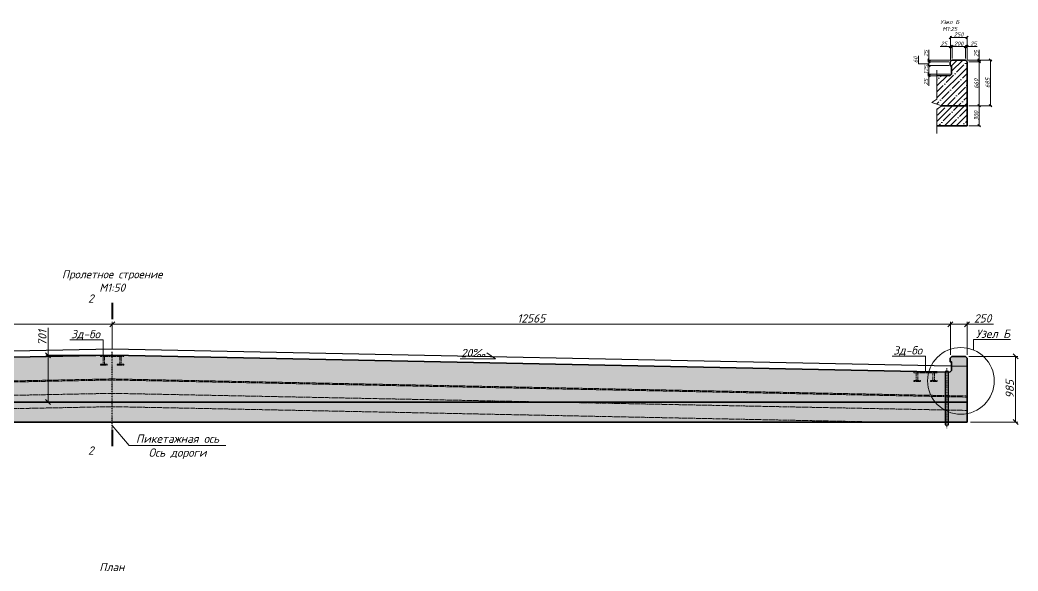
# Model space of a CAD drawing. Header units: millimetres. Extents: x 1000 to 42206, y 911 to 20189.
# Drawn here: x 27242 to 42206, y 11883 to 20148 of the extents above; entities that cross this region are included whole.
import ezdxf
from ezdxf import colors
from ezdxf.entities.mleader import LeaderData, LeaderLine
from ezdxf.math import Vec2, Vec3

# ---------------------------------------------------------------- set-up
doc = ezdxf.new("R2010")
doc.units = ezdxf.units.MM
doc.linetypes.add('DASHDOT', pattern=[25.4, 12.7, -6.35, 0, -6.35])
doc.linetypes.add('DASHED', pattern=[19.05, 12.7, -6.35])
doc.layers.add('$ Оси', color=20, linetype='DASHDOT')
for name, color, linetype, lineweight in [('$Выноски', 5, 'Continuous', 13), ('$Оси', 1, 'DASHDOT', 13), ('$Пунктир', 3, 'DASHED', 13), ('$Размеры', 5, 'Continuous', 13), ('$Слои конструкции', 7, 'Continuous', 35), ('$Тонкие', 8, 'Continuous', 13)]:
    doc.layers.add(name, color=color, linetype=linetype, lineweight=lineweight)
doc.styles.add('@ТРАНСПРОЕКТ', font='isocpeur.ttf', dxfattribs={"oblique": 15})
doc.dimstyles.new('@TN  1-25', dxfattribs={"dimscale": 25, "dimtxt": 2.5, "dimasz": 1.5, "dimexe": 0.7, "dimexo": 1, "dimgap": 0.5, "dimtad": 1, "dimdec": 0, "dimzin": 0, "dimdsep": 46, "dimtxsty": '@ТРАНСПРОЕКТ', "dimblk": 'OBLIQUE', "dimcen": 0, "dimclrd": 256, "dimclre": 256, "dimclrt": 256, "dimaunit": 1, "dimadec": 3, "dimazin": 0, "dimtfac": 1, "dimtdec": 0, "dimtofl": 0, "dimtmove": 0, "dimatfit": 3, "dimfxl": 1, "dimtolj": 1, "dimtzin": 0, "dimlwd": 13, "dimlwe": 13, "dimarcsym": 0})
doc.dimstyles.new('@TN  1-50', dxfattribs={"dimscale": 50, "dimtxt": 2.5, "dimasz": 1.5, "dimexe": 0.7, "dimexo": 1, "dimgap": 0.5, "dimtad": 1, "dimdec": 0, "dimzin": 0, "dimdsep": 46, "dimtxsty": '@ТРАНСПРОЕКТ', "dimblk": 'OBLIQUE', "dimcen": 0, "dimclrd": 5, "dimclre": 5, "dimclrt": 5, "dimaunit": 1, "dimadec": 3, "dimazin": 0, "dimtfac": 1, "dimtdec": 0, "dimtofl": 0, "dimtmove": 0, "dimatfit": 3, "dimfxl": 1, "dimtolj": 1, "dimtzin": 0, "dimlwd": 13, "dimlwe": 13, "dimarcsym": 0})

# ---------------------------------------------------------------- blocks, each defined once
blk = doc.blocks.new('_NONE')
blk = doc.blocks.new('_Oblique')
at = {"color": 0, "linetype": 'ByBlock', "lineweight": -2}
blk.add_line((-0.5, -0.5), (0.5, 0.5), dxfattribs=at)
blk = doc.blocks.new('*D108')
at = {"layer": '$Размеры', "color": 5, "linetype": 'Continuous', "lineweight": 13, "transparency": 16777216}
for p, q in [((16061, 15128), (16061, 15620)), ((16061, 15585), (28626, 15585)), ((28626, 15220), (28626, 15620))]:
    blk.add_line(p, q, dxfattribs=at)
at = {"layer": 'Defpoints', "color": 0, "transparency": 16777216}
for p in [(28626, 15585), (28626, 15170), (16061, 15078)]:
    blk.add_point(p, dxfattribs=at)
at = {"layer": '$Размеры', "color": 5, "lineweight": 13, "transparency": 16777216, "xscale": 75, "yscale": 75, "zscale": 75, "rotation": 180}
blk.add_blockref('_Oblique', (16061, 15585), dxfattribs=at)
at = {"layer": '$Размеры', "color": 5, "lineweight": 13, "transparency": 16777216, "xscale": 75, "yscale": 75, "zscale": 75}
blk.add_blockref('_Oblique', (28626, 15585), dxfattribs=at)
at = {"layer": '$Размеры', "color": 5, "transparency": 16777216, "insert": (22343, 15672), "char_height": 125, "attachment_point": 5, "style": '@ТРАНСПРОЕКТ'}
blk.add_mtext('\\A1;12565', dxfattribs=at)
blk = doc.blocks.new('*D109')
at = {"layer": '$Размеры', "color": 5, "linetype": 'Continuous', "lineweight": 13, "transparency": 16777216}
for p, q in [((28626, 15220), (28626, 15620)), ((28626, 15585), (41191, 15585)), ((41191, 15128), (41191, 15620))]:
    blk.add_line(p, q, dxfattribs=at)
at = {"layer": 'Defpoints', "color": 0, "transparency": 16777216}
for p in [(41191, 15585), (28626, 15170), (41191, 15078)]:
    blk.add_point(p, dxfattribs=at)
at = {"layer": '$Размеры', "color": 5, "lineweight": 13, "transparency": 16777216, "xscale": 75, "yscale": 75, "zscale": 75, "rotation": 180}
blk.add_blockref('_Oblique', (28626, 15585), dxfattribs=at)
at = {"layer": '$Размеры', "color": 5, "lineweight": 13, "transparency": 16777216, "xscale": 75, "yscale": 75, "zscale": 75}
blk.add_blockref('_Oblique', (41191, 15585), dxfattribs=at)
at = {"layer": '$Размеры', "color": 5, "transparency": 16777216, "insert": (34908, 15672), "char_height": 125, "attachment_point": 5, "style": '@ТРАНСПРОЕКТ'}
blk.add_mtext('\\A1;12565', dxfattribs=at)
blk = doc.blocks.new('*D110')
at = {"layer": '$Размеры', "color": 5, "linetype": 'Continuous', "lineweight": 13, "transparency": 16777216}
for p, q in [((41191, 15128), (41191, 15620)), ((41191, 15585), (41441, 15585)), ((41441, 15128), (41441, 15620)), ((41441, 15585), (41837, 15585))]:
    blk.add_line(p, q, dxfattribs=at)
at = {"layer": 'Defpoints', "color": 0, "transparency": 16777216}
for p in [(41441, 15585), (41191, 15078), (41441, 15078)]:
    blk.add_point(p, dxfattribs=at)
at = {"layer": '$Размеры', "color": 5, "lineweight": 13, "transparency": 16777216, "xscale": 75, "yscale": 75, "zscale": 75, "rotation": 180}
blk.add_blockref('_Oblique', (41191, 15585), dxfattribs=at)
at = {"layer": '$Размеры', "color": 5, "lineweight": 13, "transparency": 16777216, "xscale": 75, "yscale": 75, "zscale": 75}
blk.add_blockref('_Oblique', (41441, 15585), dxfattribs=at)
at = {"layer": '$Размеры', "color": 5, "transparency": 16777216, "insert": (41676, 15672), "char_height": 125, "attachment_point": 5, "style": '@ТРАНСПРОЕКТ'}
blk.add_mtext('\\A1;250', dxfattribs=at)
blk = doc.blocks.new('*D111')
at = {"layer": '$Размеры', "color": 5, "linetype": 'Continuous', "lineweight": 13, "transparency": 16777216}
for p, q in [((41466, 15103), (42203, 15103)), ((42168, 15103), (42168, 14118)), ((41491, 14118), (42203, 14118))]:
    blk.add_line(p, q, dxfattribs=at)
at = {"layer": 'Defpoints', "color": 0, "transparency": 16777216}
for p in [(41416, 15103), (41441, 14118), (42168, 14118)]:
    blk.add_point(p, dxfattribs=at)
at = {"layer": '$Размеры', "color": 5, "lineweight": 13, "transparency": 16777216, "xscale": 75, "yscale": 75, "zscale": 75}
for p, rotation in [((42168, 15103), 90), ((42168, 14118), 270)]:
    blk.add_blockref('_Oblique', p, dxfattribs=dict(at, rotation=rotation))
at = {"layer": '$Размеры', "color": 5, "transparency": 16777216, "insert": (42081, 14611), "char_height": 125, "attachment_point": 5, "rotation": 90, "style": '@ТРАНСПРОЕКТ'}
blk.add_mtext('\\A1;985', dxfattribs=at)
blk = doc.blocks.new('Зк д')
at = {"layer": '$Пунктир'}
for points in [[(2776131, 562786), (2776481, 562786), (2776481, 562766), (2776131, 562766)], [(2776420, 562786), (2776442, 562786), (2776442, 562766), (2776420, 562766)], [(2776131, 562652), (2776231, 562652), (2776231, 562636), (2776131, 562636)], [(2776170, 562652), (2776170, 562766), (2776192, 562766), (2776192, 562652)], [(2776381, 562652), (2776481, 562652), (2776481, 562636), (2776381, 562636)], [(2776442, 562652), (2776442, 562766), (2776420, 562766), (2776420, 562652)]]:
    blk.add_lwpolyline(points, close=True, dxfattribs=at)
blk = doc.blocks.new('*D189')
at = {"layer": '$Размеры', "linetype": 'Continuous', "lineweight": 13, "transparency": 16777216}
for p, q in [((41466, 19522), (41641, 19522)), ((41623, 19522), (41623, 18862)), ((41466, 18862), (41641, 18862))]:
    blk.add_line(p, q, dxfattribs=at)
at = {"layer": 'Defpoints', "color": 0, "transparency": 16777216}
for p in [(41441, 19522), (41441, 18862), (41623, 18862)]:
    blk.add_point(p, dxfattribs=at)
at = {"layer": '$Размеры', "lineweight": 13, "transparency": 16777216, "xscale": 37.5, "yscale": 37.5, "zscale": 37.5}
for p, rotation in [((41623, 19522), 90), ((41623, 18862), 270)]:
    blk.add_blockref('_Oblique', p, dxfattribs=dict(at, rotation=rotation))
at = {"layer": '$Размеры', "transparency": 16777216, "insert": (41579, 19192), "char_height": 62.5, "attachment_point": 5, "rotation": 90, "style": '@ТРАНСПРОЕКТ'}
blk.add_mtext('\\A1;660', dxfattribs=at)
blk = doc.blocks.new('*D190')
at = {"layer": '$Размеры', "linetype": 'Continuous', "lineweight": 13, "transparency": 16777216}
for p, q in [((41623, 19547), (41623, 19702)), ((41441, 19547), (41641, 19547)), ((41466, 19522), (41641, 19522)), ((41623, 19522), (41623, 19547))]:
    blk.add_line(p, q, dxfattribs=at)
at = {"layer": 'Defpoints', "color": 0, "transparency": 16777216}
for p in [(41416, 19547), (41441, 19522), (41623, 19547)]:
    blk.add_point(p, dxfattribs=at)
at = {"layer": '$Размеры', "lineweight": 13, "transparency": 16777216, "xscale": 37.5, "yscale": 37.5, "zscale": 37.5}
for p, rotation in [((41623, 19547), 90), ((41623, 19522), 270)]:
    blk.add_blockref('_Oblique', p, dxfattribs=dict(at, rotation=rotation))
at = {"layer": '$Размеры', "transparency": 16777216, "insert": (41579, 19643), "char_height": 62.5, "attachment_point": 5, "rotation": 90, "style": '@ТРАНСПРОЕКТ'}
blk.add_mtext('\\A1;25', dxfattribs=at)
blk = doc.blocks.new('*D191')
at = {"layer": '$Размеры', "linetype": 'Continuous', "lineweight": 13, "transparency": 16777216}
for p, q in [((41466, 18862), (41641, 18862)), ((41623, 18862), (41623, 18562)), ((41466, 18562), (41641, 18562))]:
    blk.add_line(p, q, dxfattribs=at)
at = {"layer": 'Defpoints', "color": 0, "transparency": 16777216}
for p in [(41441, 18862), (41441, 18562), (41623, 18562)]:
    blk.add_point(p, dxfattribs=at)
at = {"layer": '$Размеры', "lineweight": 13, "transparency": 16777216, "xscale": 37.5, "yscale": 37.5, "zscale": 37.5}
for p, rotation in [((41623, 18862), 90), ((41623, 18562), 270)]:
    blk.add_blockref('_Oblique', p, dxfattribs=dict(at, rotation=rotation))
at = {"layer": '$Размеры', "transparency": 16777216, "insert": (41579, 18712), "char_height": 62.5, "attachment_point": 5, "rotation": 90, "style": '@ТРАНСПРОЕКТ'}
blk.add_mtext('\\A1;300', dxfattribs=at)
blk = doc.blocks.new('*D192')
at = {"layer": '$Размеры', "linetype": 'Continuous', "lineweight": 13, "transparency": 16777216}
for p, q in [((41416, 19572), (41416, 19766)), ((41441, 19547), (41441, 19766)), ((41416, 19749), (41441, 19749)), ((41441, 19749), (41595, 19749))]:
    blk.add_line(p, q, dxfattribs=at)
at = {"layer": 'Defpoints', "color": 0, "transparency": 16777216}
for p in [(41441, 19749), (41416, 19547), (41441, 19522)]:
    blk.add_point(p, dxfattribs=at)
at = {"layer": '$Размеры', "lineweight": 13, "transparency": 16777216, "xscale": 37.5, "yscale": 37.5, "zscale": 37.5, "rotation": 180}
blk.add_blockref('_Oblique', (41416, 19749), dxfattribs=at)
at = {"layer": '$Размеры', "lineweight": 13, "transparency": 16777216, "xscale": 37.5, "yscale": 37.5, "zscale": 37.5}
blk.add_blockref('_Oblique', (41441, 19749), dxfattribs=at)
at = {"layer": '$Размеры', "transparency": 16777216, "insert": (41537, 19792), "char_height": 62.5, "attachment_point": 5, "style": '@ТРАНСПРОЕКТ'}
blk.add_mtext('\\A1;25', dxfattribs=at)
blk = doc.blocks.new('*D193')
at = {"layer": '$Размеры', "linetype": 'Continuous', "lineweight": 13, "transparency": 16777216}
for p, q in [((41216, 19572), (41216, 19766)), ((41416, 19572), (41416, 19766)), ((41416, 19749), (41216, 19749))]:
    blk.add_line(p, q, dxfattribs=at)
at = {"layer": 'Defpoints', "color": 0, "transparency": 16777216}
for p in [(41216, 19749), (41216, 19547), (41416, 19547)]:
    blk.add_point(p, dxfattribs=at)
at = {"layer": '$Размеры', "lineweight": 13, "transparency": 16777216, "xscale": 37.5, "yscale": 37.5, "zscale": 37.5, "rotation": 180}
blk.add_blockref('_Oblique', (41216, 19749), dxfattribs=at)
at = {"layer": '$Размеры', "lineweight": 13, "transparency": 16777216, "xscale": 37.5, "yscale": 37.5, "zscale": 37.5}
blk.add_blockref('_Oblique', (41416, 19749), dxfattribs=at)
at = {"layer": '$Размеры', "transparency": 16777216, "insert": (41316, 19792), "char_height": 62.5, "attachment_point": 5, "style": '@ТРАНСПРОЕКТ'}
blk.add_mtext('\\A1;200', dxfattribs=at)
blk = doc.blocks.new('*D194')
at = {"layer": '$Размеры', "linetype": 'Continuous', "lineweight": 13, "transparency": 16777216}
for p, q in [((41191, 19547), (41191, 19766)), ((41216, 19572), (41216, 19766)), ((41191, 19749), (41037, 19749)), ((41216, 19749), (41191, 19749))]:
    blk.add_line(p, q, dxfattribs=at)
at = {"layer": 'Defpoints', "color": 0, "transparency": 16777216}
for p in [(41191, 19749), (41191, 19522), (41216, 19547)]:
    blk.add_point(p, dxfattribs=at)
at = {"layer": '$Размеры', "lineweight": 13, "transparency": 16777216, "xscale": 37.5, "yscale": 37.5, "zscale": 37.5, "rotation": 180}
blk.add_blockref('_Oblique', (41191, 19749), dxfattribs=at)
at = {"layer": '$Размеры', "lineweight": 13, "transparency": 16777216, "xscale": 37.5, "yscale": 37.5, "zscale": 37.5}
blk.add_blockref('_Oblique', (41216, 19749), dxfattribs=at)
at = {"layer": '$Размеры', "transparency": 16777216, "insert": (41095, 19792), "char_height": 62.5, "attachment_point": 5, "style": '@ТРАНСПРОЕКТ'}
blk.add_mtext('\\A1;25', dxfattribs=at)
blk = doc.blocks.new('*D121')
at = {"layer": '$Размеры', "linetype": 'Continuous', "lineweight": 13, "transparency": 16777216}
for p, q in [((41191, 19547), (41191, 19903)), ((41441, 19547), (41441, 19903)), ((41441, 19886), (41191, 19886))]:
    blk.add_line(p, q, dxfattribs=at)
at = {"layer": 'Defpoints', "color": 0, "transparency": 16777216}
for p in [(41191, 19886), (41191, 19522), (41441, 19522)]:
    blk.add_point(p, dxfattribs=at)
at = {"layer": '$Размеры', "lineweight": 13, "transparency": 16777216, "xscale": 37.5, "yscale": 37.5, "zscale": 37.5, "rotation": 180}
blk.add_blockref('_Oblique', (41191, 19886), dxfattribs=at)
at = {"layer": '$Размеры', "lineweight": 13, "transparency": 16777216, "xscale": 37.5, "yscale": 37.5, "zscale": 37.5}
blk.add_blockref('_Oblique', (41441, 19886), dxfattribs=at)
at = {"layer": '$Размеры', "transparency": 16777216, "insert": (41316, 19930), "char_height": 62.5, "attachment_point": 5, "style": '@ТРАНСПРОЕКТ'}
blk.add_mtext('\\A1;250', dxfattribs=at)
blk = doc.blocks.new('*D122')
at = {"layer": '$Размеры', "linetype": 'Continuous', "lineweight": 13, "transparency": 16777216}
for p, q in [((40871, 19547), (40871, 19702)), ((41191, 19547), (40854, 19547)), ((41166, 19522), (40854, 19522)), ((40871, 19522), (40871, 19547))]:
    blk.add_line(p, q, dxfattribs=at)
at = {"layer": 'Defpoints', "color": 0, "transparency": 16777216}
for p in [(40871, 19547), (41191, 19522), (41216, 19547)]:
    blk.add_point(p, dxfattribs=at)
at = {"layer": '$Размеры', "lineweight": 13, "transparency": 16777216, "xscale": 37.5, "yscale": 37.5, "zscale": 37.5}
for p, rotation in [((40871, 19547), 90), ((40871, 19522), 270)]:
    blk.add_blockref('_Oblique', p, dxfattribs=dict(at, rotation=rotation))
at = {"layer": '$Размеры', "transparency": 16777216, "insert": (40827, 19643), "char_height": 62.5, "attachment_point": 5, "rotation": 90, "style": '@ТРАНСПРОЕКТ'}
blk.add_mtext('\\A1;25', dxfattribs=at)
blk = doc.blocks.new('*D123')
at = {"layer": '$Размеры', "linetype": 'Continuous', "lineweight": 13, "transparency": 16777216}
for p, q in [((40713, 19492), (40713, 19609)), ((40871, 19492), (40713, 19492)), ((41166, 19522), (40854, 19522)), ((41166, 19463), (40854, 19463)), ((40871, 19522), (40871, 19463))]:
    blk.add_line(p, q, dxfattribs=at)
at = {"layer": 'Defpoints', "color": 0, "transparency": 16777216}
for p in [(40871, 19463), (41191, 19522), (41191, 19463)]:
    blk.add_point(p, dxfattribs=at)
at = {"layer": '$Размеры', "lineweight": 13, "transparency": 16777216, "xscale": 37.5, "yscale": 37.5, "zscale": 37.5}
for p, rotation in [((40871, 19522), 90), ((40871, 19463), 270)]:
    blk.add_blockref('_Oblique', p, dxfattribs=dict(at, rotation=rotation))
at = {"layer": '$Размеры', "transparency": 16777216, "insert": (40670, 19551), "char_height": 62.5, "attachment_point": 5, "rotation": 90, "style": '@ТРАНСПРОЕКТ'}
blk.add_mtext('\\A1;60', dxfattribs=at)
blk = doc.blocks.new('*D124')
at = {"layer": '$Размеры', "linetype": 'Continuous', "lineweight": 13, "transparency": 16777216}
for p, q in [((41166, 19463), (40854, 19463)), ((40871, 19463), (40871, 19337)), ((41186, 19337), (40854, 19337))]:
    blk.add_line(p, q, dxfattribs=at)
at = {"layer": 'Defpoints', "color": 0, "transparency": 16777216}
for p in [(41191, 19463), (40871, 19337), (41211, 19337)]:
    blk.add_point(p, dxfattribs=at)
at = {"layer": '$Размеры', "lineweight": 13, "transparency": 16777216, "xscale": 37.5, "yscale": 37.5, "zscale": 37.5}
for p, rotation in [((40871, 19463), 90), ((40871, 19337), 270)]:
    blk.add_blockref('_Oblique', p, dxfattribs=dict(at, rotation=rotation))
at = {"layer": '$Размеры', "transparency": 16777216, "insert": (40827, 19400), "char_height": 62.5, "attachment_point": 5, "rotation": 90, "style": '@ТРАНСПРОЕКТ'}
blk.add_mtext('\\A1;125', dxfattribs=at)
blk = doc.blocks.new('*D125')
at = {"layer": '$Размеры', "linetype": 'Continuous', "lineweight": 13, "transparency": 16777216}
for p, q in [((41186, 19337), (40854, 19337)), ((41161, 19312), (40854, 19312)), ((40871, 19337), (40871, 19312)), ((40871, 19312), (40871, 19158))]:
    blk.add_line(p, q, dxfattribs=at)
at = {"layer": 'Defpoints', "color": 0, "transparency": 16777216}
for p in [(40871, 19312), (41186, 19312), (41211, 19337)]:
    blk.add_point(p, dxfattribs=at)
at = {"layer": '$Размеры', "lineweight": 13, "transparency": 16777216, "xscale": 37.5, "yscale": 37.5, "zscale": 37.5}
for p, rotation in [((40871, 19337), 90), ((40871, 19312), 270)]:
    blk.add_blockref('_Oblique', p, dxfattribs=dict(at, rotation=rotation))
at = {"layer": '$Размеры', "transparency": 16777216, "insert": (40827, 19217), "char_height": 62.5, "attachment_point": 5, "rotation": 90, "style": '@ТРАНСПРОЕКТ'}
blk.add_mtext('\\A1;25', dxfattribs=at)
blk = doc.blocks.new('*D126')
at = {"layer": '$Размеры', "linetype": 'Continuous', "lineweight": 13, "transparency": 16777216}
for p, q in [((41441, 19547), (41811, 19547)), ((41793, 19547), (41793, 18862)), ((41466, 18862), (41811, 18862))]:
    blk.add_line(p, q, dxfattribs=at)
at = {"layer": 'Defpoints', "color": 0, "transparency": 16777216}
for p in [(41416, 19547), (41441, 18862), (41793, 18862)]:
    blk.add_point(p, dxfattribs=at)
at = {"layer": '$Размеры', "lineweight": 13, "transparency": 16777216, "xscale": 37.5, "yscale": 37.5, "zscale": 37.5}
for p, rotation in [((41793, 19547), 90), ((41793, 18862), 270)]:
    blk.add_blockref('_Oblique', p, dxfattribs=dict(at, rotation=rotation))
at = {"layer": '$Размеры', "transparency": 16777216, "insert": (41749, 19205), "char_height": 62.5, "attachment_point": 5, "rotation": 90, "style": '@ТРАНСПРОЕКТ'}
blk.add_mtext('\\A1;685', dxfattribs=at)
blk = doc.blocks.new('A$C418A7A78')
at = {"layer": '$Оси'}
blk.add_lwpolyline([(0, 50), (0, -850)], dxfattribs=at)
at = {"layer": '$Пунктир'}
blk.add_lwpolyline([(-22, -800), (-22, 0), (22, 0), (22, -800)], dxfattribs=at)
blk.add_lwpolyline([(25, -800), (25, 0), (-25, 0), (-25, -800)], close=True)
blk = doc.blocks.new('*D152')
at = {"layer": '$Размеры', "color": 5, "linetype": 'Continuous', "lineweight": 13, "transparency": 16777216}
for p, q in [((27665, 15120), (27665, 15529)), ((28576, 15120), (27630, 15120)), ((27665, 14418), (27665, 15120)), ((28576, 14418), (27630, 14418))]:
    blk.add_line(p, q, dxfattribs=at)
at = {"layer": 'Defpoints', "color": 0, "transparency": 16777216}
for p in [(28626, 15120), (27665, 14418), (28626, 14418)]:
    blk.add_point(p, dxfattribs=at)
at = {"layer": '$Размеры', "color": 5, "lineweight": 13, "transparency": 16777216, "xscale": 75, "yscale": 75, "zscale": 75}
for p, rotation in [((27665, 15120), 90), ((27665, 14418), 270)]:
    blk.add_blockref('_Oblique', p, dxfattribs=dict(at, rotation=rotation))
at = {"layer": '$Размеры', "color": 5, "transparency": 16777216, "insert": (27578, 15381), "char_height": 125, "attachment_point": 5, "rotation": 90, "style": '@ТРАНСПРОЕКТ'}
blk.add_mtext('\\A1;701', dxfattribs=at)

msp = doc.modelspace()

# ---------------------------------------------------------------- hatches: boundary and pattern name
at = {"layer": '$Размеры'}
h = msp.add_hatch(dxfattribs=at)
h.set_pattern_fill('ANSI35', color=8, scale=500)
h.set_pattern_definition([(45, (-2722376.41, -582584), (-88.3883476, 88.3883476), []), (45, (-2722288.02, -582584), (-88.3883476, 88.3883476), [156.25, -31.25, 0, -31.25])])
edge = h.paths.add_edge_path()
edge.add_line((41215.9, 19547.4), (41415.9, 19547.4))
edge.add_line((41415.9, 19547.4), (41440.9, 19522.4))
edge.add_line((41440.9, 18862.4), (41440.9, 19522.4))
edge.add_line((41440.9, 18862.4), (41057.3, 18862.4))
edge.add_line((40915.9, 18909.5), (41057.3, 18862.4))
edge.add_line((40990.9, 18959.5), (40915.9, 18909.5))
edge.add_line((40990.9, 19316.4), (40990.9, 18959.5))
edge.add_line((40990.9, 19316.4), (41185.9, 19312.5))
edge.add_line((41185.9, 19312.5), (41210.9, 19337.5))
edge.add_line((41210.9, 19337.5), (41210.9, 19462.6))
edge.add_line((41210.9, 19462.6), (41190.9, 19462.6))
edge.add_line((41190.9, 19462.6), (41190.9, 19522.4))
edge.add_line((41190.9, 19522.4), (41215.9, 19547.4))
edge = h.paths.add_edge_path()
edge.add_line((41057.3, 18862.4), (41065.9, 18859.5))
edge.add_line((41440.9, 18862.4), (41057.3, 18862.4))
edge.add_line((41440.9, 18562.4), (41440.9, 18862.4))
edge.add_line((40990.9, 18562.4), (41440.9, 18562.4))
edge.add_line((40990.9, 18809.5), (40990.9, 18562.4))
edge.add_line((41065.9, 18859.5), (40990.9, 18809.5))
h = msp.add_hatch(dxfattribs=at)
h.set_pattern_fill('ANSI35', color=8, scale=1000)
h.set_pattern_definition([(45, (-2722376.4, -586102.95), (-176.776695, 176.776695), []), (45, (-2722199.64, -586102.95), (-176.776695, 176.776695), [312.5, -62.5, 0, -62.5])])
h.paths.add_polyline_path([(41440.9, 15078.4), (41415.9, 15103.4), (41215.9, 15103.4), (41190.9, 15078.4), (41190.9, 15018.6), (41210.9, 15018.6), (41210.9, 14893.5), (41185.9, 14868.5), (28625.9, 15119.7), (16065.9, 14868.5), (16040.9, 14893.5), (16040.9, 14968.6), (16060.9, 14968.6), (16060.9, 15078.4), (16035.9, 15103.4), (15535.9, 15103.4), (15510.9, 15078.4), (15510.9, 14418.4), (41440.9, 14418.4)])
h.paths.add_polyline_path([(41440.9, 14418.4), (15510.9, 14418.4), (15510.9, 14118.4), (41440.9, 14118.4)])

# ---------------------------------------------------------------- linework, layer by layer
at = {"layer": '$ Оси'}
msp.add_lwpolyline([(28625.9, 14009.7), (28625.9, 15170.3)], dxfattribs=at)
at = {"layer": '$Выноски'}
for points in [[(28625.9, 15657.4, 30, 30, 0), (28625.9, 15907.4, 30, 30, 0), (28625.9, 15807.4, 0, 40, 0), (28425.9, 15807.4, 0, 0, 0), (28125.9, 15807.4, 0, 0, 0)], [(28625.9, 14003.2, 30, 30, 0), (28625.9, 13753.2, 30, 30, 0), (28625.9, 13853.2, 0, 40, 0), (28425.9, 13853.2, 0, 0, 0), (28125.9, 13853.2, 0, 0, 0)]]:
    msp.add_lwpolyline(points, format="xyseb", dxfattribs=at)
msp.add_circle((41349.1, 14734.9), 500, dxfattribs=at)
at = {"layer": '$Пунктир'}
for points in [[(15510.9, 14502.3), (28625.9, 14764.6), (41440.9, 14508.3)], [(15510.9, 14486.3), (28625.9, 14748.6), (41440.9, 14492.3)], [(15510.9, 14286.2), (28625.9, 14548.5), (41440.9, 14292.2)], [(17119.6, 14118.4), (28625.9, 14348.5), (40132.2, 14118.4)]]:
    msp.add_lwpolyline(points, dxfattribs=at)
at = {"layer": '$Слои конструкции'}
for points in [[(40990.9, 19316.4), (41185.9, 19312.5), (41185.9, 19312.5), (41210.9, 19337.5), (41210.9, 19462.6), (41190.9, 19462.6), (41190.9, 19522.4), (41215.9, 19547.4), (41415.9, 19547.4), (41440.9, 19522.4), (41440.9, 18862.4), (41057.3, 18862.4)], [(40990.9, 18562.4), (41440.9, 18562.4), (41440.9, 18862.4), (41057.3, 18862.4)]]:
    msp.add_lwpolyline(points, dxfattribs=at)
for points in [[(28625.9, 15119.7), (41185.9, 14868.5), (41185.9, 14868.5), (41210.9, 14893.5), (41210.9, 15018.6), (41190.9, 15018.6), (41190.9, 15078.4), (41215.9, 15103.4), (41415.9, 15103.4), (41440.9, 15078.4), (41440.9, 14418.4), (28625.9, 14418.4), (15510.9, 14418.4), (15510.9, 15078.4), (15535.9, 15103.4), (16035.9, 15103.4), (16060.9, 15078.4), (16060.9, 14968.6), (16040.9, 14968.6), (16040.9, 14893.5), (16065.9, 14868.5), (16065.9, 14868.5)], [(15510.9, 14418.4), (41440.9, 14418.4), (41440.9, 14118.4), (15510.9, 14118.4)], [(15510.9, 14418.4), (41440.9, 14418.4), (41440.9, 14118.4), (15510.9, 14118.4)], [(15510.9, 14118.4), (41440.9, 14118.4), (41440.9, 14118.4)], [(15510.9, 14118.4), (41440.9, 14118.4), (41440.9, 14118.4)]]:
    msp.add_lwpolyline(points, close=True, dxfattribs=at)
at = {"layer": '$Тонкие'}
msp.add_lwpolyline([(40990.9, 19396.7), (40990.9, 18959.5), (40915.9, 18909.5), (41065.9, 18859.5), (40990.9, 18809.5), (40990.9, 18445.9)], dxfattribs=at)
at = {"layer": 'Defpoints'}
msp.add_lwpolyline([(15510.9, 14952.4), (28625.9, 15214.7), (41440.9, 14958.4)], dxfattribs=at)

# ---------------------------------------------------------------- block references
at = {"layer": '$Размеры'}
for p in [(-2747680.2, -547666.5), (-2735489.2, -547910.3)]:
    msp.add_blockref('Зк д', p, dxfattribs=at)
at = {"extrusion": (0, 0, -1), "xscale": -1, "zscale": -1}
msp.add_blockref('A$C418A7A78', (-41140.8, 14874.3), dxfattribs=at)

# ---------------------------------------------------------------- texts
at = {"layer": '$Выноски', "style": '@ТРАНСПРОЕКТ', "oblique": 15}
for p in [(28263.4, 15907.4), (28263.4, 13628.2)]:
    msp.add_text('2', height=125, dxfattribs=at).set_placement(p)
at = {"layer": '$Выноски', "attachment_point": 5, "style": '@ТРАНСПРОЕКТ'}
for s, width, insert, char_height in [('Узел Б\\PМ1:25', 444.281, (41182.1, 20064.7), 62.5), ('Пролетное строение\\PМ1:50', 4623.023, (28625.9, 16233.5), 120), ('План', 913.82, (28620.3, 11943.4), 120)]:
    msp.add_mtext_dynamic_manual_height_columns(s, width=width, gutter_width=12.5, heights=[0], dxfattribs=dict(at, insert=insert, char_height=char_height))

# ---------------------------------------------------------------- dimensions: what is measured, and where the dimension line sits
at = {"layer": '$Размеры'}
for base, p1, p2, angle, dimstyle, picture, middle in [((41190.9, 19885.9), (41440.9, 19522.4), (41190.9, 19522.4), 180, '@TN  1-25', '*D121', (41315.9, 19929.6)), ((41190.9, 19748.6), (41215.9, 19547.4), (41190.9, 19522.4), 180, '@TN  1-25', '*D194', (41095, 19792.4)), ((41215.9, 19748.6), (41415.9, 19547.4), (41215.9, 19547.4), 180, '@TN  1-25', '*D193', (41315.9, 19792.4)), ((41440.9, 19748.6), (41415.9, 19547.4), (41440.9, 19522.4), 180, '@TN  1-25', '*D192', (41536.8, 19792.4)), ((40871.2, 19547.4), (41190.9, 19522.4), (41215.9, 19547.4), 90, '@TN  1-25', '*D122', (40827.4, 19643.2)), ((41623.1, 19547.4), (41440.9, 19522.4), (41415.9, 19547.4), 90, '@TN  1-25', '*D190', (41579.3, 19643.2)), ((41793, 18862.4), (41415.9, 19547.4), (41440.9, 18862.4), 90, '@TN  1-25', '*D126', (41749.3, 19204.9)), ((41623.1, 18862.4), (41440.9, 19522.4), (41440.9, 18862.4), 90, '@TN  1-25', '*D189', (41579.3, 19192.4)), ((40871.2, 19312.5), (41210.9, 19337.5), (41185.9, 19312.5), 90, '@TN  1-25', '*D125', (40827.4, 19216.6)), ((41623.1, 18562.4), (41440.9, 18862.4), (41440.9, 18562.4), 90, '@TN  1-25', '*D191', (41579.3, 18712.4)), ((42168.5, 14118.4), (41415.9, 15103.4), (41440.9, 14118.4), 90, '@TN  1-50', '*D111', (42081, 14610.9))]:
    dim = msp.add_linear_dim(base=base, p1=p1, p2=p2, angle=angle, dimstyle=dimstyle, dxfattribs=at)
    dim.commit()
    dim.dimension.update_dxf_attribs({"geometry": picture, "text_midpoint": middle})
for base, p1, p2, dimstyle, override, picture, middle in [((40871.2, 19462.6), (41190.9, 19522.4), (41190.9, 19462.6), '@TN  1-25', {"dimtmove": 1}, '*D123', (40713.4, 19504.8)), ((27665, 14418.4), (28625.9, 15119.7), (28625.9, 14418.4), '@TN  1-50', {"dimtfill": 0}, '*D152', (27665, 15380.9))]:
    dim = msp.add_linear_dim(base=base, p1=p1, p2=p2, angle=90, dimstyle=dimstyle, override=override, dxfattribs=at)
    dim.commit()
    dim.dimension.update_dxf_attribs({"geometry": picture, "text_midpoint": middle, "dimtype": 160})
dim = msp.add_linear_dim(base=(40871.2, 19337.5), p1=(41190.9, 19462.6), p2=(41210.9, 19337.5), angle=90, dimstyle='@TN  1-25', dxfattribs=at)
dim.commit()
dim.dimension.update_dxf_attribs({"geometry": '*D124', "text_midpoint": (40871.2, 19400), "dimtype": 160})
for base, p1, p2, picture, middle in [((28625.9, 15585), (16060.9, 15078.4), (28625.9, 15170.3), '*D108', (22343.4, 15672.5)), ((41190.9, 15585), (28625.9, 15170.3), (41190.9, 15078.4), '*D109', (34908.4, 15672.5)), ((41440.9, 15585), (41190.9, 15078.4), (41440.9, 15078.4), '*D110', (41676.4, 15672.5))]:
    dim = msp.add_linear_dim(base=base, p1=p1, p2=p2, dimstyle='@TN  1-50', dxfattribs=at)
    dim.commit()
    dim.dimension.update_dxf_attribs({"geometry": picture, "text_midpoint": middle})

# ---------------------------------------------------------------- leaders
at = {"layer": '$Выноски'}
ml = msp.add_multileader_mtext('Standard', dxfattribs=at)
ml.set_content('Зд-бо', color=256, style='@ТРАНСПРОЕКТ')
ml.set_leader_properties(color=256, linetype='ByLayer', lineweight=13)
ml.set_arrow_properties(name='NONE')
ml.build(insert=Vec2(0, 0))
ml.multileader.update_dxf_attribs({"text_left_attachment_type": 6, "text_right_attachment_type": 6, "dogleg_length": 1.12, "arrow_head_size": 100, "scale": 50})
ctx = ml.context
ctx.base_point, ctx.scale, ctx.char_height, ctx.arrow_head_size, ctx.landing_gap_size, ctx.plane_origin = Vec3(27973.6, 15349.2), 50, 125, 100, 6.25, Vec3(30209.5, 15222.3)
ctx.left_attachment, ctx.right_attachment, ctx.text_align_type = 6, 6, 1
notes = []
notes.append((ctx, [(0, (1, 1, 0), (28489.8, 15349.2), (-1, 0), 14.7, [(0, [(28489.7, 15119.7)], 0, []), (1, [(28489.7, 15119.7)], 0, []), (2, [(28489.7, 15119.7)], 0, []), (3, [(28489.7, 15119.7)], 0, []), (4, [(28489.7, 15119.7)], 0, []), (5, [(28489.7, 15119.7)], 0, []), (6, [(28489.7, 15119.7)], 0, []), (7, [(28489.7, 15119.7)], 0, []), (8, [(28489.7, 15119.7)], 0, [])])]))
ctx.mtext.insert, ctx.mtext.alignment, ctx.mtext.flow_direction = Vec3(28224.4, 15499.2), 2, 5
ml = msp.add_multileader_mtext('Standard', dxfattribs=at)
ml.set_content('Узел Б', color=256, style='@ТРАНСПРОЕКТ')
ml.set_leader_properties(color=256, linetype='ByLayer', lineweight=13)
ml.set_arrow_properties(name='NONE')
ml.build(insert=Vec2(0, 0))
ml.multileader.update_dxf_attribs({"text_left_attachment_type": 6, "text_right_attachment_type": 6, "dogleg_length": 1.12, "arrow_head_size": 75, "scale": 50})
ctx = ml.context
ctx.base_point, ctx.scale, ctx.char_height, ctx.arrow_head_size, ctx.landing_gap_size, ctx.plane_origin = Vec3(41554, 15353.9), 50, 125, 75, 6.25, Vec3(39520.5, 14644)
ctx.left_attachment, ctx.right_attachment, ctx.text_align_type = 6, 6, 1
notes.append((ctx, [(0, (1, 1, 0), (41539.3, 15353.9), (1, 0), 14.7, [(0, [(41539.3, 15197.3)], 0, []), (1, [(41539.3, 15197.3)], 0, []), (2, [(41539.3, 15197.3)], 0, []), (3, [(41539.3, 15197.3)], 0, []), (4, [(41539.3, 15197.3)], 0, []), (5, [(41539.3, 15197.3)], 0, []), (6, [(41539.3, 15197.3)], 0, []), (7, [(41539.3, 15197.3)], 0, []), (8, [(41539.3, 15197.3)], 0, [])])]))
ctx.mtext.insert, ctx.mtext.alignment, ctx.mtext.flow_direction = Vec3(41830.1, 15503.9), 2, 5
ml = msp.add_multileader_mtext('Standard', dxfattribs=at)
ml.set_content('20‰', color=256, style='@ТРАНСПРОЕКТ')
ml.set_leader_properties(color=256, linetype='ByLayer', lineweight=13)
ml.set_arrow_properties(name='NONE')
ml.build(insert=Vec2(0, 0))
ml.multileader.update_dxf_attribs({"text_left_attachment_type": 6, "text_right_attachment_type": 6, "dogleg_length": 0.293, "arrow_head_size": 100, "scale": 100})
ctx = ml.context
ctx.base_point, ctx.scale, ctx.char_height, ctx.arrow_head_size, ctx.landing_gap_size, ctx.plane_origin = Vec3(33878.2, 15065.8), 100, 125, 100, 6.25, Vec3(35703.4, 15390.3)
ctx.left_attachment, ctx.right_attachment, ctx.text_align_type = 6, 6, 1
notes.append((ctx, [(0, (1, 1, 0), (34370.7, 15065.8), (-1, 0), 159, [(0, [(34240.9, 15155)], 0, [])])]))
ctx.mtext.insert, ctx.mtext.alignment, ctx.mtext.flow_direction = Vec3(34045, 15215.8), 2, 5
ml = msp.add_multileader_mtext('Standard', dxfattribs=at)
ml.set_content('Зд-бо', color=256, style='@ТРАНСПРОЕКТ')
ml.set_leader_properties(color=256, linetype='ByLayer', lineweight=13)
ml.set_arrow_properties(name='NONE')
ml.build(insert=Vec2(0, 0))
ml.multileader.update_dxf_attribs({"text_left_attachment_type": 6, "text_right_attachment_type": 6, "dogleg_length": 1.12, "arrow_head_size": 100, "scale": 50})
ctx = ml.context
ctx.base_point, ctx.scale, ctx.char_height, ctx.arrow_head_size, ctx.landing_gap_size, ctx.plane_origin = Vec3(40300.8, 15105.4), 50, 125, 100, 6.25, Vec3(42536.7, 14978.5)
ctx.left_attachment, ctx.right_attachment, ctx.text_align_type = 6, 6, 1
notes.append((ctx, [(0, (1, 1, 0), (40817.1, 15105.4), (-1, 0), 14.7, [(0, [(40816.9, 14875.8)], 0, []), (1, [(40816.9, 14875.8)], 0, []), (2, [(40816.9, 14875.8)], 0, []), (3, [(40816.9, 14875.8)], 0, []), (4, [(40816.9, 14875.8)], 0, []), (5, [(40816.9, 14875.8)], 0, []), (6, [(40816.9, 14875.8)], 0, []), (7, [(40816.9, 14875.8)], 0, []), (8, [(40816.9, 14875.8)], 0, [])])]))
ctx.mtext.insert, ctx.mtext.alignment, ctx.mtext.flow_direction = Vec3(40551.6, 15255.4), 2, 5
ml = msp.add_multileader_mtext('Standard', dxfattribs=at)
ml.set_content('Пикетажная ось\\PОсь дороги', color=256, style='@ТРАНСПРОЕКТ')
ml.set_leader_properties(color=256, linetype='ByLayer', lineweight=13)
ml.set_arrow_properties(name='NONE')
ml.build(insert=Vec2(0, 0))
ml.multileader.update_dxf_attribs({"text_left_attachment_type": 6, "text_right_attachment_type": 6, "dogleg_length": 0.293, "arrow_head_size": 100, "scale": 50})
ctx = ml.context
ctx.base_point, ctx.scale, ctx.char_height, ctx.arrow_head_size, ctx.landing_gap_size, ctx.plane_origin = Vec3(28950.5, 13768.5), 50, 125, 100, 6.25, Vec3(28627.9, 13222.7)
ctx.left_attachment, ctx.right_attachment, ctx.text_align_type = 6, 6, 1
notes.append((ctx, [(0, (1, 1, 0), (28877.3, 13768.5), (1, 0), 73.2, [(0, [(28625.9, 14068)], 0, [])])]))
ctx.mtext.insert, ctx.mtext.alignment, ctx.mtext.flow_direction = Vec3(29604.8, 13931), 2, 5
for ctx, leaders in notes:
    for number, flags, end, landing, length, lines in leaders:
        leader = LeaderData()
        leader.index, (leader.has_last_leader_line, leader.has_dogleg_vector, leader.attachment_direction) = number, flags
        leader.last_leader_point, leader.dogleg_vector, leader.dogleg_length = Vec3(end), Vec3(landing), length
        for number, points, colour, breaks in lines:
            line = LeaderLine()
            line.index, line.vertices, line.color, line.breaks = number, Vec3.list(points), colors.encode_raw_color(colour), breaks
            leader.lines.append(line)
        ctx.leaders.append(leader)

doc.saveas('drawing.dxf')
